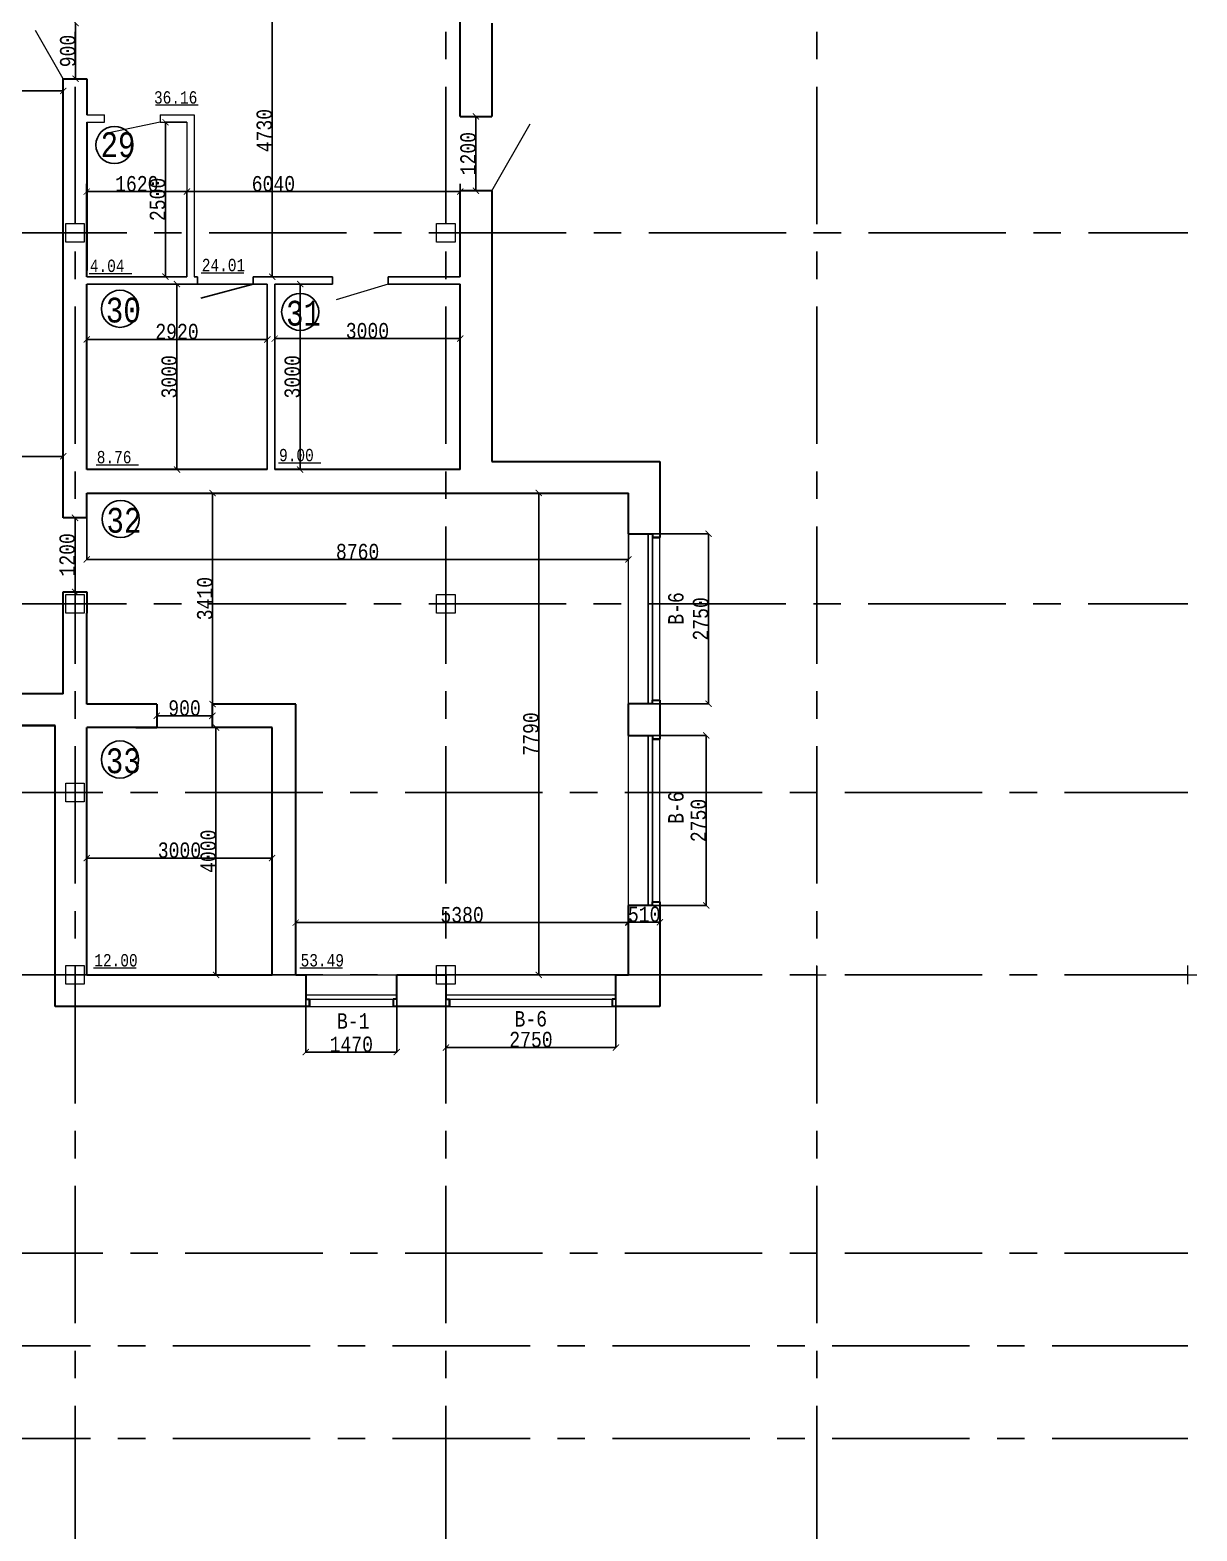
# Model space of a CAD drawing. Header units: millimetres. Extents: x -689206 to 4969298, y -1019800 to 703299.
# Drawn here: x 89714 to 108593, y -21529 to 2750 of the extents above; entities that cross this region are included whole.
import ezdxf

# ---------------------------------------------------------------- set-up
doc = ezdxf.new("R2010")
doc.units = ezdxf.units.MM
doc.linetypes.add('JIS_02_4.0', pattern=[5.5, 4, -1.5])
doc.linetypes.add('осеваяX2', pattern=[101.6, 63.5, -12.7, 12.7, -12.7])
for name, color, linetype, lineweight in [('несущие', 7, 'Continuous', 30), ('ОКНА', 250, 'Continuous', 20), ('РАЗМЕРЫ', 7, 'Continuous', 9), ('стены', 7, 'Continuous', 20)]:
    doc.layers.add(name, color=color, linetype=linetype, lineweight=lineweight)
doc.layers.add('четотам', color=7, linetype='Continuous')
doc.styles.add('Аннотативный', font='isocteur.ttf', dxfattribs={"width": 0.7, "height": 250})
doc.dimstyles.new('Аннотативный', dxfattribs={"dimscale": 0, "dimtxt": 250, "dimasz": 100, "dimexe": 1.25, "dimexo": 0.625, "dimtad": 1, "dimdec": 0, "dimtxsty": 'Аннотативный', "dimblk": 'ARCHTICK', "dimcen": 2.5, "dimadec": 0, "dimazin": 0, "dimtfac": 1, "dimtdec": 0, "dimtmove": 0, "dimatfit": 3, "dimfxl": 1, "dimarcsym": 0})

# ---------------------------------------------------------------- blocks, each defined once
blk = doc.blocks.new('_ArchTick')
at = {"color": 0, "linetype": 'ByBlock', "const_width": 0.15}
blk.add_lwpolyline([(-0.5, -0.5), (0.5, 0.5)], dxfattribs=at)
blk = doc.blocks.new('*D1466')
at = {"layer": 'Defpoints', "color": 0, "lineweight": 20, "transparency": 16777216}
for p in [(93553, -1360), (92092, -4360), (93553, -4360)]:
    blk.add_point(p, dxfattribs=at)
at = {"layer": 'стены', "color": 0, "lineweight": -2, "transparency": 16777216}
for p, q in [((93552, -1360), (92091, -1360)), ((92092, -1360), (92092, -4360)), ((93552, -4360), (92091, -4360))]:
    blk.add_line(p, q, dxfattribs=at)
at = {"layer": 'стены', "color": 0, "lineweight": -2, "transparency": 16777216, "xscale": 100, "yscale": 100, "zscale": 100}
for p, rotation in [((92092, -1360), 90), ((92092, -4360), 270)]:
    blk.add_blockref('_ArchTick', p, dxfattribs=dict(at, rotation=rotation))
at = {"layer": 'стены', "color": 0, "lineweight": 13, "transparency": 16777216, "insert": (91967, -2860), "char_height": 250, "attachment_point": 5, "rotation": 90, "style": 'Аннотативный'}
blk.add_mtext('3000', dxfattribs=at)
blk = doc.blocks.new('*D1467')
at = {"layer": 'Defpoints', "color": 0, "lineweight": 20, "transparency": 16777216}
for p in [(90632, -2256), (90632, -4360), (93553, -4360)]:
    blk.add_point(p, dxfattribs=at)
at = {"layer": 'стены', "color": 0, "lineweight": -2, "transparency": 16777216}
for p, q in [((90632, -4360), (90632, -2254)), ((93553, -2256), (90632, -2256)), ((93553, -4360), (93553, -2254))]:
    blk.add_line(p, q, dxfattribs=at)
at = {"layer": 'стены', "color": 0, "lineweight": -2, "transparency": 16777216, "xscale": 100, "yscale": 100, "zscale": 100, "rotation": 180}
blk.add_blockref('_ArchTick', (90632, -2256), dxfattribs=at)
at = {"layer": 'стены', "color": 0, "lineweight": -2, "transparency": 16777216, "xscale": 100, "yscale": 100, "zscale": 100}
blk.add_blockref('_ArchTick', (93553, -2256), dxfattribs=at)
at = {"layer": 'стены', "color": 0, "lineweight": 13, "transparency": 16777216, "insert": (92092, -2130), "char_height": 250, "attachment_point": 5, "style": 'Аннотативный'}
blk.add_mtext('2920', dxfattribs=at)
blk = doc.blocks.new('*D1468')
at = {"layer": 'Defpoints', "color": 0, "lineweight": 20, "transparency": 16777216}
for p in [(93673, -1360), (96673, -1360), (96673, -2242)]:
    blk.add_point(p, dxfattribs=at)
at = {"layer": 'стены', "color": 0, "lineweight": -2, "transparency": 16777216}
for p, q in [((93673, -1361), (93673, -2243)), ((96673, -1361), (96673, -2243)), ((93673, -2242), (96673, -2242))]:
    blk.add_line(p, q, dxfattribs=at)
at = {"layer": 'стены', "color": 0, "lineweight": -2, "transparency": 16777216, "xscale": 100, "yscale": 100, "zscale": 100, "rotation": 180}
blk.add_blockref('_ArchTick', (93673, -2242), dxfattribs=at)
at = {"layer": 'стены', "color": 0, "lineweight": -2, "transparency": 16777216, "xscale": 100, "yscale": 100, "zscale": 100}
blk.add_blockref('_ArchTick', (96673, -2242), dxfattribs=at)
at = {"layer": 'стены', "color": 0, "lineweight": 13, "transparency": 16777216, "insert": (95173, -2116), "char_height": 250, "attachment_point": 5, "style": 'Аннотативный'}
blk.add_mtext('3000', dxfattribs=at)
blk = doc.blocks.new('*D1469')
at = {"layer": 'Defpoints', "color": 0, "lineweight": 20, "transparency": 16777216}
for p in [(96928, 1350), (96928, 1350), (96928, 150)]:
    blk.add_point(p, dxfattribs=at)
at = {"layer": 'стены', "color": 0, "lineweight": -2, "transparency": 16777216}
for p, q in [((96928, 150), (96928, 1350)), ((96929, 1350), (96929, 1350)), ((96929, 150), (96929, 150))]:
    blk.add_line(p, q, dxfattribs=at)
at = {"layer": 'стены', "color": 0, "lineweight": -2, "transparency": 16777216, "xscale": 100, "yscale": 100, "zscale": 100}
for p, rotation in [((96928, 1350), 90), ((96928, 150), 270)]:
    blk.add_blockref('_ArchTick', p, dxfattribs=dict(at, rotation=rotation))
at = {"layer": 'стены', "color": 0, "lineweight": 13, "transparency": 16777216, "insert": (96802, 750), "char_height": 250, "attachment_point": 5, "rotation": 90, "style": 'Аннотативный'}
blk.add_mtext('1200', dxfattribs=at)
blk = doc.blocks.new('*D1471')
at = {"layer": 'Defpoints', "color": 0, "lineweight": 20, "transparency": 16777216}
for p in [(93632, 3487), (93632, 3487), (93649, -1240)]:
    blk.add_point(p, dxfattribs=at)
at = {"layer": 'стены', "color": 0, "lineweight": -2, "transparency": 16777216}
for p, q in [((93632, -1240), (93632, 3487)), ((93633, 3487), (93633, 3487)), ((93648, -1240), (93631, -1240))]:
    blk.add_line(p, q, dxfattribs=at)
at = {"layer": 'стены', "color": 0, "lineweight": -2, "transparency": 16777216, "xscale": 100, "yscale": 100, "zscale": 100}
for p, rotation in [((93632, 3487), 90), ((93632, -1240), 270)]:
    blk.add_blockref('_ArchTick', p, dxfattribs=dict(at, rotation=rotation))
at = {"layer": 'стены', "color": 0, "lineweight": 13, "transparency": 16777216, "insert": (93506, 1123), "char_height": 250, "attachment_point": 5, "rotation": 90, "style": 'Аннотативный'}
blk.add_mtext('4730', dxfattribs=at)
blk = doc.blocks.new('*D1472')
at = {"layer": 'Defpoints', "color": 0, "lineweight": 20, "transparency": 16777216}
for p in [(90632, 260), (96673, 260), (96673, 136)]:
    blk.add_point(p, dxfattribs=at)
at = {"layer": 'стены', "color": 0, "lineweight": -2, "transparency": 16777216}
for p, q in [((90632, 259), (90632, 135)), ((96673, 259), (96673, 135)), ((90632, 136), (96673, 136))]:
    blk.add_line(p, q, dxfattribs=at)
at = {"layer": 'стены', "color": 0, "lineweight": -2, "transparency": 16777216, "xscale": 100, "yscale": 100, "zscale": 100, "rotation": 180}
blk.add_blockref('_ArchTick', (90632, 136), dxfattribs=at)
at = {"layer": 'стены', "color": 0, "lineweight": -2, "transparency": 16777216, "xscale": 100, "yscale": 100, "zscale": 100}
blk.add_blockref('_ArchTick', (96673, 136), dxfattribs=at)
at = {"layer": 'стены', "color": 0, "lineweight": 13, "transparency": 16777216, "insert": (93652, 261), "char_height": 250, "attachment_point": 5, "style": 'Аннотативный'}
blk.add_mtext('6040', dxfattribs=at)
blk = doc.blocks.new('*D1473')
at = {"layer": 'Defpoints', "color": 0, "lineweight": 20, "transparency": 16777216}
for p in [(90442, 2860), (90452, 2860), (90442, 1960)]:
    blk.add_point(p, dxfattribs=at)
at = {"layer": 'стены', "color": 0, "lineweight": -2, "transparency": 16777216}
for p, q in [((90443, 2860), (90453, 2860)), ((90452, 1960), (90452, 2860)), ((90443, 1960), (90453, 1960))]:
    blk.add_line(p, q, dxfattribs=at)
at = {"layer": 'стены', "color": 0, "lineweight": -2, "transparency": 16777216, "xscale": 100, "yscale": 100, "zscale": 100}
for p, rotation in [((90452, 2860), 90), ((90452, 1960), 270)]:
    blk.add_blockref('_ArchTick', p, dxfattribs=dict(at, rotation=rotation))
at = {"layer": 'стены', "color": 0, "lineweight": 13, "transparency": 16777216, "insert": (90326, 2410), "char_height": 250, "attachment_point": 5, "rotation": 90, "style": 'Аннотативный'}
blk.add_mtext('900', dxfattribs=at)
blk = doc.blocks.new('*D1475')
at = {"layer": 'Defpoints', "color": 0, "lineweight": 20, "transparency": 16777216}
for p in [(99395, -11818), (99905, -11681), (99905, -12358)]:
    blk.add_point(p, dxfattribs=at)
at = {"layer": 'стены', "color": 0, "lineweight": -2, "transparency": 16777216}
for p, q in [((99395, -11817), (99395, -11679)), ((99395, -11681), (99905, -11681)), ((99905, -12358), (99905, -11679))]:
    blk.add_line(p, q, dxfattribs=at)
at = {"layer": 'стены', "color": 0, "lineweight": -2, "transparency": 16777216, "xscale": 100, "yscale": 100, "zscale": 100, "rotation": 180}
blk.add_blockref('_ArchTick', (99395, -11681), dxfattribs=at)
at = {"layer": 'стены', "color": 0, "lineweight": -2, "transparency": 16777216, "xscale": 100, "yscale": 100, "zscale": 100}
blk.add_blockref('_ArchTick', (99905, -11681), dxfattribs=at)
at = {"layer": 'стены', "color": 0, "lineweight": 13, "transparency": 16777216, "insert": (99650, -11555), "char_height": 250, "attachment_point": 5, "style": 'Аннотативный'}
blk.add_mtext('510', dxfattribs=at)
blk = doc.blocks.new('*D1449')
at = {"layer": 'Defpoints', "color": 0, "lineweight": 20, "transparency": 16777216}
for p in [(83372, 1766), (90252, 1766), (90252, 1766)]:
    blk.add_point(p, dxfattribs=at)
at = {"layer": 'стены', "color": 0, "lineweight": -2, "transparency": 16777216}
for p, q in [((83372, 1766), (83372, 1767)), ((83372, 1766), (90252, 1766)), ((90252, 1766), (90252, 1767))]:
    blk.add_line(p, q, dxfattribs=at)
at = {"layer": 'стены', "color": 0, "lineweight": -2, "transparency": 16777216, "xscale": 100, "yscale": 100, "zscale": 100, "rotation": 180}
blk.add_blockref('_ArchTick', (83372, 1766), dxfattribs=at)
at = {"layer": 'стены', "color": 0, "lineweight": -2, "transparency": 16777216, "xscale": 100, "yscale": 100, "zscale": 100}
blk.add_blockref('_ArchTick', (90252, 1766), dxfattribs=at)
at = {"layer": 'стены', "color": 0, "lineweight": 13, "transparency": 16777216, "insert": (86812, 1891), "char_height": 250, "attachment_point": 5, "style": 'Аннотативный'}
blk.add_mtext('6880', dxfattribs=at)
blk = doc.blocks.new('*D1505')
at = {"layer": 'Defpoints', "color": 0, "lineweight": 20, "transparency": 16777216}
for p in [(90632, -8534), (93632, -8534), (93632, -10644)]:
    blk.add_point(p, dxfattribs=at)
at = {"layer": 'РАЗМЕРЫ', "color": 0, "lineweight": -2, "transparency": 16777216}
for p, q in [((90632, -8535), (90632, -10646)), ((93632, -8535), (93632, -10646)), ((90632, -10644), (93632, -10644))]:
    blk.add_line(p, q, dxfattribs=at)
at = {"layer": 'РАЗМЕРЫ', "color": 0, "lineweight": -2, "transparency": 16777216, "xscale": 100, "yscale": 100, "zscale": 100, "rotation": 180}
blk.add_blockref('_ArchTick', (90632, -10644), dxfattribs=at)
at = {"layer": 'РАЗМЕРЫ', "color": 0, "lineweight": -2, "transparency": 16777216, "xscale": 100, "yscale": 100, "zscale": 100}
blk.add_blockref('_ArchTick', (93632, -10644), dxfattribs=at)
at = {"layer": 'РАЗМЕРЫ', "color": 0, "lineweight": 13, "transparency": 16777216, "insert": (92132, -10519), "char_height": 250, "attachment_point": 5, "style": 'Аннотативный'}
blk.add_mtext('3000', dxfattribs=at)
blk = doc.blocks.new('*D1506')
at = {"layer": 'Defpoints', "color": 0, "lineweight": 20, "transparency": 16777216}
for p in [(90632, -8534), (92723, -8534), (90632, -12534)]:
    blk.add_point(p, dxfattribs=at)
at = {"layer": 'РАЗМЕРЫ', "color": 0, "lineweight": -2, "transparency": 16777216}
for p, q in [((90633, -8534), (92725, -8534)), ((92723, -12534), (92723, -8534)), ((90633, -12534), (92725, -12534))]:
    blk.add_line(p, q, dxfattribs=at)
at = {"layer": 'РАЗМЕРЫ', "color": 0, "lineweight": -2, "transparency": 16777216, "xscale": 100, "yscale": 100, "zscale": 100}
for p, rotation in [((92723, -8534), 90), ((92723, -12534), 270)]:
    blk.add_blockref('_ArchTick', p, dxfattribs=dict(at, rotation=rotation))
at = {"layer": 'РАЗМЕРЫ', "color": 0, "lineweight": 13, "transparency": 16777216, "insert": (92598, -10534), "char_height": 250, "attachment_point": 5, "rotation": 90, "style": 'Аннотативный'}
blk.add_mtext('4000', dxfattribs=at)
blk = doc.blocks.new('*D1507')
at = {"layer": 'Defpoints', "color": 0, "lineweight": 20, "transparency": 16777216}
for p in [(94012, -11689), (94012, -12534), (99395, -12534)]:
    blk.add_point(p, dxfattribs=at)
at = {"layer": 'РАЗМЕРЫ', "color": 0, "lineweight": -2, "transparency": 16777216}
for p, q in [((94012, -12534), (94012, -11687)), ((99395, -11689), (94012, -11689)), ((99395, -12534), (99395, -11687))]:
    blk.add_line(p, q, dxfattribs=at)
at = {"layer": 'РАЗМЕРЫ', "color": 0, "lineweight": -2, "transparency": 16777216, "xscale": 100, "yscale": 100, "zscale": 100, "rotation": 180}
blk.add_blockref('_ArchTick', (94012, -11689), dxfattribs=at)
at = {"layer": 'РАЗМЕРЫ', "color": 0, "lineweight": -2, "transparency": 16777216, "xscale": 100, "yscale": 100, "zscale": 100}
blk.add_blockref('_ArchTick', (99395, -11689), dxfattribs=at)
at = {"layer": 'РАЗМЕРЫ', "color": 0, "lineweight": 13, "transparency": 16777216, "insert": (96704, -11563), "char_height": 250, "attachment_point": 5, "style": 'Аннотативный'}
blk.add_mtext('5380', dxfattribs=at)
blk = doc.blocks.new('*D1508')
at = {"layer": 'Defpoints', "color": 0, "lineweight": 20, "transparency": 16777216}
for p in [(97944, -4740), (99395, -4740), (99395, -12534)]:
    blk.add_point(p, dxfattribs=at)
at = {"layer": 'РАЗМЕРЫ', "color": 0, "lineweight": -2, "transparency": 16777216}
for p, q in [((99394, -4740), (97942, -4740)), ((97944, -12534), (97944, -4740)), ((99394, -12534), (97942, -12534))]:
    blk.add_line(p, q, dxfattribs=at)
at = {"layer": 'РАЗМЕРЫ', "color": 0, "lineweight": -2, "transparency": 16777216, "xscale": 100, "yscale": 100, "zscale": 100}
for p, rotation in [((97944, -4740), 90), ((97944, -12534), 270)]:
    blk.add_blockref('_ArchTick', p, dxfattribs=dict(at, rotation=rotation))
at = {"layer": 'РАЗМЕРЫ', "color": 0, "lineweight": 13, "transparency": 16777216, "insert": (97818, -8637), "char_height": 250, "attachment_point": 5, "rotation": 90, "style": 'Аннотативный'}
blk.add_mtext('7790', dxfattribs=at)
blk = doc.blocks.new('*D1509')
at = {"layer": 'Defpoints', "color": 0, "lineweight": 20, "transparency": 16777216}
for p in [(92668, -4740), (92668, -4740), (92668, -8154)]:
    blk.add_point(p, dxfattribs=at)
at = {"layer": 'РАЗМЕРЫ', "color": 0, "lineweight": -2, "transparency": 16777216}
for p, q in [((92668, -8154), (92668, -4740)), ((92669, -4740), (92670, -4740)), ((92669, -8154), (92670, -8154))]:
    blk.add_line(p, q, dxfattribs=at)
at = {"layer": 'РАЗМЕРЫ', "color": 0, "lineweight": -2, "transparency": 16777216, "xscale": 100, "yscale": 100, "zscale": 100}
for p, rotation in [((92668, -4740), 90), ((92668, -8154), 270)]:
    blk.add_blockref('_ArchTick', p, dxfattribs=dict(at, rotation=rotation))
at = {"layer": 'РАЗМЕРЫ', "color": 0, "lineweight": 13, "transparency": 16777216, "insert": (92543, -6447), "char_height": 250, "attachment_point": 5, "rotation": 90, "style": 'Аннотативный'}
blk.add_mtext('3410', dxfattribs=at)
blk = doc.blocks.new('*D1571')
at = {"layer": 'Defpoints', "color": 0, "linetype": 'ByBlock', "lineweight": 20, "transparency": 16777216}
for p in [(94177, -12534), (95647, -12534), (95647, -13783)]:
    blk.add_point(p, dxfattribs=at)
at = {"layer": 'РАЗМЕРЫ', "color": 0, "linetype": 'ByBlock', "lineweight": -2, "transparency": 16777216}
for p, q in [((94177, -12535), (94177, -13784)), ((95647, -12535), (95647, -13784)), ((94177, -13783), (95647, -13783))]:
    blk.add_line(p, q, dxfattribs=at)
at = {"layer": 'РАЗМЕРЫ', "color": 0, "linetype": 'ByBlock', "lineweight": -2, "transparency": 16777216, "xscale": 100, "yscale": 100, "zscale": 100, "rotation": 180}
blk.add_blockref('_ArchTick', (94177, -13783), dxfattribs=at)
at = {"layer": 'РАЗМЕРЫ', "color": 0, "linetype": 'ByBlock', "lineweight": -2, "transparency": 16777216, "xscale": 100, "yscale": 100, "zscale": 100}
blk.add_blockref('_ArchTick', (95647, -13783), dxfattribs=at)
at = {"layer": 'РАЗМЕРЫ', "color": 0, "linetype": 'ByBlock', "lineweight": 13, "transparency": 16777216, "insert": (94912, -13658), "char_height": 250, "attachment_point": 5, "style": 'Аннотативный'}
blk.add_mtext('1470', dxfattribs=at)
blk = doc.blocks.new('*D1572')
at = {"layer": 'Defpoints', "color": 0, "linetype": 'ByBlock', "lineweight": 20, "transparency": 16777216}
for p in [(96443, -12532), (99193, -12532), (99193, -13708)]:
    blk.add_point(p, dxfattribs=at)
at = {"layer": 'РАЗМЕРЫ', "color": 0, "linetype": 'ByBlock', "lineweight": -2, "transparency": 16777216}
for p, q in [((96443, -12533), (96443, -13709)), ((99193, -12533), (99193, -13709)), ((96443, -13708), (99193, -13708))]:
    blk.add_line(p, q, dxfattribs=at)
at = {"layer": 'РАЗМЕРЫ', "color": 0, "linetype": 'ByBlock', "lineweight": -2, "transparency": 16777216, "xscale": 100, "yscale": 100, "zscale": 100, "rotation": 180}
blk.add_blockref('_ArchTick', (96443, -13708), dxfattribs=at)
at = {"layer": 'РАЗМЕРЫ', "color": 0, "linetype": 'ByBlock', "lineweight": -2, "transparency": 16777216, "xscale": 100, "yscale": 100, "zscale": 100}
blk.add_blockref('_ArchTick', (99193, -13708), dxfattribs=at)
at = {"layer": 'РАЗМЕРЫ', "color": 0, "linetype": 'ByBlock', "lineweight": 13, "transparency": 16777216, "insert": (97818, -13582), "char_height": 250, "attachment_point": 5, "style": 'Аннотативный'}
blk.add_mtext('2750', dxfattribs=at)
blk = doc.blocks.new('*D1573')
at = {"layer": 'Defpoints', "color": 0, "linetype": 'ByBlock', "lineweight": 20, "transparency": 16777216}
for p in [(99395, -8661), (100655, -8661), (99395, -11411)]:
    blk.add_point(p, dxfattribs=at)
at = {"layer": 'РАЗМЕРЫ', "color": 0, "linetype": 'ByBlock', "lineweight": -2, "transparency": 16777216}
for p, q in [((99396, -8661), (100656, -8661)), ((100655, -11411), (100655, -8661)), ((99396, -11411), (100656, -11411))]:
    blk.add_line(p, q, dxfattribs=at)
at = {"layer": 'РАЗМЕРЫ', "color": 0, "linetype": 'ByBlock', "lineweight": -2, "transparency": 16777216, "xscale": 100, "yscale": 100, "zscale": 100}
for p, rotation in [((100655, -8661), 90), ((100655, -11411), 270)]:
    blk.add_blockref('_ArchTick', p, dxfattribs=dict(at, rotation=rotation))
at = {"layer": 'РАЗМЕРЫ', "color": 0, "linetype": 'ByBlock', "lineweight": 13, "transparency": 16777216, "insert": (100529, -10036), "char_height": 250, "attachment_point": 5, "rotation": 90, "style": 'Аннотативный'}
blk.add_mtext('2750', dxfattribs=at)
blk = doc.blocks.new('*D1574')
at = {"layer": 'Defpoints', "color": 0, "linetype": 'ByBlock', "lineweight": 20, "transparency": 16777216}
for p in [(99395, -5400), (100691, -5400), (99395, -8150)]:
    blk.add_point(p, dxfattribs=at)
at = {"layer": 'РАЗМЕРЫ', "color": 0, "linetype": 'ByBlock', "lineweight": -2, "transparency": 16777216}
for p, q in [((99396, -5400), (100692, -5400)), ((100691, -8150), (100691, -5400)), ((99396, -8150), (100692, -8150))]:
    blk.add_line(p, q, dxfattribs=at)
at = {"layer": 'РАЗМЕРЫ', "color": 0, "linetype": 'ByBlock', "lineweight": -2, "transparency": 16777216, "xscale": 100, "yscale": 100, "zscale": 100}
for p, rotation in [((100691, -5400), 90), ((100691, -8150), 270)]:
    blk.add_blockref('_ArchTick', p, dxfattribs=dict(at, rotation=rotation))
at = {"layer": 'РАЗМЕРЫ', "color": 0, "linetype": 'ByBlock', "lineweight": 13, "transparency": 16777216, "insert": (100565, -6775), "char_height": 250, "attachment_point": 5, "rotation": 90, "style": 'Аннотативный'}
blk.add_mtext('2750', dxfattribs=at)
blk = doc.blocks.new('*D1575')
at = {"layer": 'Defpoints', "color": 0, "linetype": 'ByBlock', "lineweight": 20, "transparency": 16777216}
for p in [(91764, -8344), (91764, -8344), (92664, -8344)]:
    blk.add_point(p, dxfattribs=at)
at = {"layer": 'РАЗМЕРЫ', "color": 0, "linetype": 'ByBlock', "lineweight": -2, "transparency": 16777216}
for p, q in [((91764, -8344), (91764, -8343)), ((92664, -8344), (91764, -8344)), ((92664, -8344), (92664, -8343))]:
    blk.add_line(p, q, dxfattribs=at)
at = {"layer": 'РАЗМЕРЫ', "color": 0, "linetype": 'ByBlock', "lineweight": -2, "transparency": 16777216, "xscale": 100, "yscale": 100, "zscale": 100, "rotation": 180}
blk.add_blockref('_ArchTick', (91764, -8344), dxfattribs=at)
at = {"layer": 'РАЗМЕРЫ', "color": 0, "linetype": 'ByBlock', "lineweight": -2, "transparency": 16777216, "xscale": 100, "yscale": 100, "zscale": 100}
blk.add_blockref('_ArchTick', (92664, -8344), dxfattribs=at)
at = {"layer": 'РАЗМЕРЫ', "color": 0, "linetype": 'ByBlock', "lineweight": 13, "transparency": 16777216, "insert": (92214, -8219), "char_height": 250, "attachment_point": 5, "style": 'Аннотативный'}
blk.add_mtext('900', dxfattribs=at)
blk = doc.blocks.new('*D1576')
at = {"layer": 'Defpoints', "color": 0, "linetype": 'ByBlock', "lineweight": 20, "transparency": 16777216}
for p in [(90442, -5140), (90443, -5140), (90443, -6340)]:
    blk.add_point(p, dxfattribs=at)
at = {"layer": 'РАЗМЕРЫ', "color": 0, "linetype": 'ByBlock', "lineweight": -2, "transparency": 16777216}
for p, q in [((90443, -5140), (90444, -5140)), ((90443, -6340), (90443, -5140)), ((90443, -6340), (90444, -6340))]:
    blk.add_line(p, q, dxfattribs=at)
at = {"layer": 'РАЗМЕРЫ', "color": 0, "linetype": 'ByBlock', "lineweight": -2, "transparency": 16777216, "xscale": 100, "yscale": 100, "zscale": 100}
for p, rotation in [((90443, -5140), 90), ((90443, -6340), 270)]:
    blk.add_blockref('_ArchTick', p, dxfattribs=dict(at, rotation=rotation))
at = {"layer": 'РАЗМЕРЫ', "color": 0, "linetype": 'ByBlock', "lineweight": 13, "transparency": 16777216, "insert": (90317, -5740), "char_height": 250, "attachment_point": 5, "rotation": 90, "style": 'Аннотативный'}
blk.add_mtext('1200', dxfattribs=at)
blk = doc.blocks.new('*D1603')
at = {"layer": 'Defpoints', "color": 0, "linetype": 'ByBlock', "lineweight": 20, "transparency": 16777216}
for p in [(83370, -4147), (90252, -4147), (90252, -4147)]:
    blk.add_point(p, dxfattribs=at)
at = {"layer": 'РАЗМЕРЫ', "color": 0, "linetype": 'ByBlock', "lineweight": -2, "transparency": 16777216}
for p, q in [((83370, -4147), (83370, -4146)), ((83370, -4147), (90252, -4147)), ((90252, -4147), (90252, -4146))]:
    blk.add_line(p, q, dxfattribs=at)
at = {"layer": 'РАЗМЕРЫ', "color": 0, "linetype": 'ByBlock', "lineweight": -2, "transparency": 16777216, "xscale": 100, "yscale": 100, "zscale": 100, "rotation": 180}
blk.add_blockref('_ArchTick', (83370, -4147), dxfattribs=at)
at = {"layer": 'РАЗМЕРЫ', "color": 0, "linetype": 'ByBlock', "lineweight": -2, "transparency": 16777216, "xscale": 100, "yscale": 100, "zscale": 100}
blk.add_blockref('_ArchTick', (90252, -4147), dxfattribs=at)
at = {"layer": 'РАЗМЕРЫ', "color": 0, "linetype": 'ByBlock', "lineweight": 20, "transparency": 16777216, "insert": (86811, -4022), "char_height": 250, "attachment_point": 5, "style": 'Аннотативный'}
blk.add_mtext('6880', dxfattribs=at)
blk = doc.blocks.new('*D1615')
at = {"layer": 'Defpoints', "color": 0, "linetype": 'ByBlock', "lineweight": 20, "transparency": 16777216}
for p in [(93673, -1360), (94085, -1360), (93673, -4360)]:
    blk.add_point(p, dxfattribs=at)
at = {"layer": 'РАЗМЕРЫ', "color": 0, "linetype": 'ByBlock', "lineweight": -2, "transparency": 16777216}
for p, q in [((93674, -1360), (94086, -1360)), ((94085, -4360), (94085, -1360)), ((93674, -4360), (94086, -4360))]:
    blk.add_line(p, q, dxfattribs=at)
at = {"layer": 'РАЗМЕРЫ', "color": 0, "linetype": 'ByBlock', "lineweight": -2, "transparency": 16777216, "xscale": 100, "yscale": 100, "zscale": 100}
for p, rotation in [((94085, -1360), 90), ((94085, -4360), 270)]:
    blk.add_blockref('_ArchTick', p, dxfattribs=dict(at, rotation=rotation))
at = {"layer": 'РАЗМЕРЫ', "color": 0, "linetype": 'ByBlock', "lineweight": 20, "transparency": 16777216, "insert": (93959, -2860), "char_height": 250, "attachment_point": 5, "rotation": 90, "style": 'Аннотативный'}
blk.add_mtext('3000', dxfattribs=at)
blk = doc.blocks.new('*D1616')
at = {"layer": 'Defpoints', "color": 0, "linetype": 'ByBlock', "lineweight": 20, "transparency": 16777216}
for p in [(92252, 1260), (91905, -1240), (92252, -1240)]:
    blk.add_point(p, dxfattribs=at)
at = {"layer": 'РАЗМЕРЫ', "color": 0, "linetype": 'ByBlock', "lineweight": -2, "transparency": 16777216}
for p, q in [((92251, 1260), (91903, 1260)), ((91905, 1260), (91905, -1240)), ((92251, -1240), (91903, -1240))]:
    blk.add_line(p, q, dxfattribs=at)
at = {"layer": 'РАЗМЕРЫ', "color": 0, "linetype": 'ByBlock', "lineweight": -2, "transparency": 16777216, "xscale": 100, "yscale": 100, "zscale": 100}
for p, rotation in [((91905, 1260), 90), ((91905, -1240), 270)]:
    blk.add_blockref('_ArchTick', p, dxfattribs=dict(at, rotation=rotation))
at = {"layer": 'РАЗМЕРЫ', "color": 0, "linetype": 'ByBlock', "lineweight": 20, "transparency": 16777216, "insert": (91779, 10), "char_height": 250, "attachment_point": 5, "rotation": 90, "style": 'Аннотативный'}
blk.add_mtext('2500', dxfattribs=at)
blk = doc.blocks.new('*D1617')
at = {"layer": 'Defpoints', "color": 0, "linetype": 'ByBlock', "lineweight": 20, "transparency": 16777216}
for p in [(90632, 136), (90632, -1240), (92252, -1240)]:
    blk.add_point(p, dxfattribs=at)
at = {"layer": 'РАЗМЕРЫ', "color": 0, "linetype": 'ByBlock', "lineweight": -2, "transparency": 16777216}
for p, q in [((90632, -1240), (90632, 137)), ((92252, 136), (90632, 136)), ((92252, -1240), (92252, 137))]:
    blk.add_line(p, q, dxfattribs=at)
at = {"layer": 'РАЗМЕРЫ', "color": 0, "linetype": 'ByBlock', "lineweight": -2, "transparency": 16777216, "xscale": 100, "yscale": 100, "zscale": 100, "rotation": 180}
blk.add_blockref('_ArchTick', (90632, 136), dxfattribs=at)
at = {"layer": 'РАЗМЕРЫ', "color": 0, "linetype": 'ByBlock', "lineweight": -2, "transparency": 16777216, "xscale": 100, "yscale": 100, "zscale": 100}
blk.add_blockref('_ArchTick', (92252, 136), dxfattribs=at)
at = {"layer": 'РАЗМЕРЫ', "color": 0, "linetype": 'ByBlock', "lineweight": 20, "transparency": 16777216, "insert": (91442, 261), "char_height": 250, "attachment_point": 5, "style": 'Аннотативный'}
blk.add_mtext('1620', dxfattribs=at)
blk = doc.blocks.new('*D1618')
at = {"layer": 'Defpoints', "color": 0, "linetype": 'ByBlock', "lineweight": 20, "transparency": 16777216}
for p in [(90632, -4740), (99395, -4740), (99395, -5815)]:
    blk.add_point(p, dxfattribs=at)
at = {"layer": 'РАЗМЕРЫ', "color": 0, "linetype": 'ByBlock', "lineweight": -2, "transparency": 16777216}
for p, q in [((90632, -4741), (90632, -5816)), ((99395, -4741), (99395, -5816)), ((90632, -5815), (99395, -5815))]:
    blk.add_line(p, q, dxfattribs=at)
at = {"layer": 'РАЗМЕРЫ', "color": 0, "linetype": 'ByBlock', "lineweight": -2, "transparency": 16777216, "xscale": 100, "yscale": 100, "zscale": 100, "rotation": 180}
blk.add_blockref('_ArchTick', (90632, -5815), dxfattribs=at)
at = {"layer": 'РАЗМЕРЫ', "color": 0, "linetype": 'ByBlock', "lineweight": -2, "transparency": 16777216, "xscale": 100, "yscale": 100, "zscale": 100}
blk.add_blockref('_ArchTick', (99395, -5815), dxfattribs=at)
at = {"layer": 'РАЗМЕРЫ', "color": 0, "linetype": 'ByBlock', "lineweight": 20, "transparency": 16777216, "insert": (95014, -5689), "char_height": 250, "attachment_point": 5, "style": 'Аннотативный'}
blk.add_mtext('8760', dxfattribs=at)

msp = doc.modelspace()

# ---------------------------------------------------------------- linework, layer by layer
at = {"layer": 'несущие', "color": 0}
for p, q in [((90632.1, -5140), (90252.1, -5140)), ((90252.2, -6689.8), (90252.2, -6340.4)), ((90252.2, -6340.4), (90632.1, -6340.4)), ((90632.1, -6340.4), (90632.1, -6682.3)), ((90252.2, -7889.8), (90252.2, -6689.8)), ((90632.1, -7889.8), (90632.1, -6682.3)), ((91764, -8154.3), (91764, -8534.3)), ((92664, -8534.3), (92664, -8154.3)), ((91426.1, -8534.3), (91764, -8534.3))]:
    msp.add_line(p, q, dxfattribs=at)
at = {"layer": 'несущие', "lineweight": 30}
msp.add_line((90122.2, -13044.3), (90122.2, -12445.7), dxfattribs=at)
at = {"layer": 'несущие', "color": 18, "linetype": 'ByBlock', "lineweight": 30, "true_color": 0x000000}
msp.add_line((95646.9, -12924.3), (95646.9, -12534.3), dxfattribs=at)
at = {"layer": 'ОКНА', "lineweight": 25}
for p, q in [((99715, -5400.1), (99715, -8150.1)), ((99785, -8090.1), (99785, -5460.1)), ((99715, -8660.6), (99715, -11410.6)), ((99785, -11350.6), (99785, -8720.6))]:
    msp.add_line(p, q, dxfattribs=at)
at = {"layer": 'ОКНА'}
for p, q in [((94176.9, -12854.3), (95646.9, -12854.3)), ((96442.7, -12854.3), (99192.7, -12854.3)), ((94236.9, -12924.3), (95586.9, -12924.3)), ((96502.7, -12924.3), (99132.7, -12924.3))]:
    msp.add_line(p, q, dxfattribs=at)
at = {"layer": 'ОКНА', "color": 18, "lineweight": 30, "true_color": 0x000000}
for p, q in [((94176.9, -12924.3), (94236.9, -12924.3)), ((94236.9, -13044.3), (94236.9, -12924.3)), ((95646.9, -12924.3), (95586.9, -12924.3)), ((95586.9, -12924.3), (95586.9, -13044.3))]:
    msp.add_line(p, q, dxfattribs=at)
at = {"layer": 'ОКНА', "color": 7, "lineweight": 30, "true_color": 0xffffff}
msp.add_line((94236.9, -12924.3), (94236.9, -13044.3), dxfattribs=at)
at = {"layer": 'РАЗМЕРЫ'}
for p, q in [((91745.4, 1540), (92434.6, 1540)), ((90670.3, -1188.5), (91359.5, -1188.5)), ((92481.6, -1175.9), (93170.9, -1175.9)), ((90782.6, -4283.3), (91471.8, -4283.3)), ((93731.8, -4250), (94421.1, -4250)), ((99395, -8150.1), (99395, -5400.1)), ((99905, -8090.1), (99905, -5460.1)), ((99395, -11410.6), (99395, -8660.6)), ((99905, -11350.6), (99905, -8720.6)), ((90632.2, -12534.3), (93632.2, -12534.3)), ((90742.1, -12421.8), (91431.3, -12421.8)), ((94080.4, -12421.8), (94769.6, -12421.8)), ((94176.9, -12534.3), (95646.9, -12534.3)), ((96442.7, -12532.3), (99192.7, -12532.3)), ((94236.9, -13044.3), (95646.9, -13044.3)), ((96502.7, -13044.3), (99132.7, -13044.3))]:
    msp.add_line(p, q, dxfattribs=at)
at = {"layer": 'РАЗМЕРЫ', "linetype": 'ByBlock', "lineweight": 20}
for p, q in [((90632.1, 1379.7), (90921.1, 1379.7)), ((90632.1, 1259.7), (90921.1, 1259.7)), ((90921.1, 1259.7), (90921.1, 1379.7)), ((91821.1, 1259.7), (90996.4, 1084.4)), ((91821.1, 1379.7), (92372.1, 1379.7)), ((91821.1, 1379.7), (91821.1, 1259.7)), ((91821.1, 1259.7), (92252.1, 1259.7)), ((92252.1, 1259.7), (92252.1, -1240.3)), ((92372.1, 1379.7), (92372.1, -1240.3))]:
    msp.add_line(p, q, dxfattribs=at)
at = {"layer": 'РАЗМЕРЫ', "lineweight": 30}
for p, q in [((99785, -5400.1), (99785, -5460.1)), ((99785, -5460.1), (99905, -5460.1)), ((99905, -5460.1), (99785, -5460.1)), ((90252.2, -7987.5), (89571.3, -7987.5)), ((91764, -8154.3), (90632.1, -8154.3)), ((94012.2, -8154.3), (92664, -8154.3)), ((94012.2, -8534.3), (94012.2, -8154.3)), ((99785, -8150.1), (99785, -8090.1)), ((99785, -8090.1), (99905, -8090.1)), ((90122.2, -8497.5), (89511.3, -8497.5)), ((91764, -8534.3), (90632.1, -8534.3)), ((93632.2, -8534.3), (92664, -8534.3)), ((93632.2, -12534.3), (93632.2, -8534.3)), ((94012.2, -12534.3), (94012.2, -8534.3)), ((99785, -8660.6), (99785, -8720.6)), ((99785, -8720.6), (99905, -8720.6)), ((99905, -8720.6), (99785, -8720.6)), ((99785, -11410.6), (99785, -11350.6)), ((99785, -11350.6), (99905, -11350.6)), ((96442.7, -12924.3), (96502.7, -12924.3)), ((96502.7, -12924.3), (96502.7, -13044.3)), ((96502.7, -13044.3), (96502.7, -12924.3)), ((99192.7, -12924.3), (99132.7, -12924.3)), ((99132.7, -12924.3), (99132.7, -13044.3))]:
    msp.add_line(p, q, dxfattribs=at)
at = {"layer": 'стены', "linetype": 'осеваяX2', "lineweight": 25, "ltscale": 35}
for p, q in [((90442.7, 19613.2), (90442.7, -25990)), ((96442.7, 19613.2), (96442.7, -24534.3)), ((102442.7, 19613.2), (102442.7, -25990)), ((46383.8, -532.3), (108442.7, -532.3)), ((46380, -6532.3), (108442.7, -6532.3)), ((42442.7, -9584.3), (108442.7, -9584.3)), ((42442.7, -12532.3), (108442.7, -12532.3)), ((42442.7, -17034.3), (108442.7, -17034.3)), ((42240.4, -18534.3), (108442.7, -18534.3)), ((42240.4, -20034.3), (108442.7, -20034.3))]:
    msp.add_line(p, q, dxfattribs=at)
at = {"layer": 'стены', "lineweight": 30}
for p, q in [((96672.9, 1349.5), (96672.9, 3369.7)), ((97182.9, 2859.7), (97182.9, 1349.5)), ((90252.1, -5140), (90252.1, 1959.6)), ((90252.1, 1959.6), (90632.1, 1959.6)), ((90632.1, 1959.6), (90632.1, 1379.7)), ((90632.1, 1259.7), (90632.1, -1140.3)), ((96672.9, 1349.5), (97182.9, 1349.5)), ((90632.1, -1240.3), (90632.1, 259.7)), ((96672.9, -1240.3), (96672.9, 149.5)), ((97182.9, 149.5), (96672.9, 149.5)), ((97182.9, 149.5), (97182.9, -4230.3)), ((90632.1, -4360.3), (90632.1, -1360.3)), ((96672.9, -4360.3), (96672.9, -1360.3)), ((96672.9, -4360.3), (96672.9, -1360.3)), ((93552.9, -4360.3), (90632.1, -4360.3)), ((96672.9, -4360.3), (93672.9, -4360.3)), ((97182.9, -4230.3), (99905, -4230.3)), ((99905, -4230.3), (99905, -5460.1)), ((90632.1, -4740.3), (99395, -4740.3)), ((90632.1, -5140), (90632.1, -4740.3)), ((99395, -5400.1), (99395, -4740.3)), ((99395, -5400.1), (99785, -5400.1)), ((90252.2, -7987.5), (90252.2, -7889.8)), ((90632.1, -8154.3), (90632.1, -7889.8)), ((99395, -8660.6), (99395, -8150.1)), ((99785, -8150.1), (99395, -8150.1)), ((99905, -8090.1), (99905, -8720.6)), ((89511.3, -8497.5), (90122.2, -8497.5)), ((90122.2, -10250.3), (90122.2, -8497.5)), ((90632.1, -12532.3), (90632.1, -8534.3)), ((99395, -8660.6), (99785, -8660.6)), ((90122.2, -12446.9), (90122.2, -10250.3)), ((99395, -12532.3), (99395, -11410.6)), ((99785, -11410.6), (99395, -11410.6)), ((99905, -11350.6), (99905, -13044.3)), ((90632.2, -12534.3), (93558.4, -12534.3)), ((93558.4, -12534.3), (93632.2, -12534.3)), ((94012.2, -12534.3), (94176.9, -12534.3)), ((95646.9, -12534.3), (96442.7, -12534.3)), ((99192.7, -12534.3), (99395, -12534.3)), ((93498.4, -13044.3), (90122.2, -13044.3)), ((94236.9, -13044.3), (93498.4, -13044.3)), ((96502.7, -13044.3), (95586.9, -13044.3)), ((99905, -13044.3), (99132.7, -13044.3))]:
    msp.add_line(p, q, dxfattribs=at)
at = {"layer": 'стены', "lineweight": 20}
for p, q in [((90252.1, 1959.6), (89802, 2739.2)), ((97182.9, 149.5), (97807.1, 1230.6)), ((95508.1, -1360.3), (94666.8, -1613.5))]:
    msp.add_line(p, q, dxfattribs=at)
at = {"layer": 'стены', "lineweight": 25}
for p, q in [((92132.1, -1240.3), (90632.1, -1240.3)), ((90632.1, -1240.3), (92132.1, -1240.3)), ((92421.8, -1360.3), (90632.1, -1360.3)), ((92252.1, -1240.3), (92132.1, -1240.3)), ((92421.8, -1240.3), (92372.1, -1240.3)), ((92421.8, -1240.3), (92421.8, -1360.3)), ((93321.8, -1360.3), (92476.7, -1586.4)), ((94608.1, -1240.3), (93321.8, -1240.3)), ((93321.8, -1360.3), (93321.8, -1240.3)), ((93552.9, -1360.3), (93321.8, -1360.3)), ((93552.9, -1360.3), (93552.9, -4360.3)), ((94608.1, -1360.3), (93672.9, -1360.3)), ((93672.9, -1360.3), (93672.9, -4360.3)), ((94608.1, -1240.3), (94608.1, -1360.3)), ((96672.9, -1240.3), (95508.1, -1240.3)), ((95508.1, -1360.3), (95508.1, -1240.3)), ((96672.9, -1360.3), (95508.1, -1360.3))]:
    msp.add_line(p, q, dxfattribs=at)
at = {"layer": 'стены', "color": 18, "lineweight": 30, "true_color": 0x000000}
for p, q in [((94176.9, -12534.3), (94176.9, -12924.3)), ((96442.7, -12534.3), (96442.7, -12924.3)), ((99192.7, -12924.3), (99192.7, -12534.3))]:
    msp.add_line(p, q, dxfattribs=at)
at = {"layer": 'стены'}
for p, q in [((96292.7, -12532.3), (96442.7, -12532.3)), ((96442.7, -12682.3), (96442.7, -12532.3)), ((102292.7, -12532.3), (102592.7, -12532.3)), ((102442.7, -12682.3), (102442.7, -12382.3))]:
    msp.add_line(p, q, dxfattribs=at)
at = {"layer": 'стены', "linetype": 'JIS_02_4.0', "lineweight": 18, "ltscale": 300}
for p, q in [((108292.7, -12534.3), (108592.7, -12534.3)), ((108442.7, -12684.3), (108442.7, -12384.3))]:
    msp.add_line(p, q, dxfattribs=at)
at = {"layer": 'стены', "lineweight": 20}
for points in [[(90292.7, -382.3), (90592.7, -382.3), (90592.7, -682.3), (90292.7, -682.3)], [(96292.7, -382.3), (96592.7, -382.3), (96592.7, -682.3), (96292.7, -682.3)], [(90292.7, -9434.3), (90592.7, -9434.3), (90592.7, -9734.3), (90292.7, -9734.3)], [(90292.7, -12382.3), (90592.7, -12382.3), (90592.7, -12682.3), (90292.7, -12682.3)], [(96292.7, -12382.3), (96592.7, -12382.3), (96592.7, -12682.3), (96292.7, -12682.3)]]:
    msp.add_lwpolyline(points, close=True, dxfattribs=at)
at = {"layer": 'стены'}
for points in [[(90292.7, -6382.3), (90592.7, -6382.3), (90592.7, -6682.3), (90292.7, -6682.3)], [(96292.7, -6382.3), (96592.7, -6382.3), (96592.7, -6682.3), (96292.7, -6682.3)]]:
    msp.add_lwpolyline(points, close=True, dxfattribs=at)
at = {"layer": 'четотам'}
for centre in [(91080, 890), (91170, -1760), (94084.7, -1810), (91180, -5160), (91170, -9050)]:
    msp.add_circle(centre, 300, dxfattribs=at)

# ---------------------------------------------------------------- texts
at = {"layer": 'РАЗМЕРЫ', "char_height": 200, "width": 656.117, "attachment_point": 1, "style": 'Аннотативный'}
for s, insert in [('36.16', (91719.9, 1759.4)), ('4.04', (90682, -964.5)), ('24.01', (92493.3, -951.8)), ('8.76', (90794.3, -4059.3)), ('9.00', (93743.5, -4025.9)), ('12.00', (90753.8, -12197.7)), ('53.49', (94092.1, -12197.7))]:
    msp.add_mtext(s, dxfattribs=dict(at, insert=insert))
at = {"layer": 'РАЗМЕРЫ', "lineweight": 20, "ltscale": 150, "char_height": 401.1, "width": 1460, "attachment_point": 1, "style": 'Аннотативный'}
for s, insert in [('29', (90855.8, 1095.9)), ('30', (90942, -1580.1)), ('31', (93856.7, -1630.1)), ('32', (90952, -4980.1)), ('33', (90942, -8870.1))]:
    msp.add_mtext(s, dxfattribs=dict(at, insert=insert))
at = {"layer": 'РАЗМЕРЫ', "lineweight": 20, "ltscale": 150, "char_height": 250, "width": 922.913, "attachment_point": 1, "style": 'Аннотативный'}
for s, insert, rotation in [('В-6', (100037, -6870), 90), ('В-6', (100037, -10091.8), 90), ('В-1', (94679.8, -13155.1), 0.25592), ('В-6', (97551.5, -13120.6), 0.25592)]:
    msp.add_mtext(s, dxfattribs=dict(at, insert=insert, rotation=rotation))

# ---------------------------------------------------------------- dimensions: what is measured, and where the dimension line sits
at = {"layer": 'РАЗМЕРЫ', "linetype": 'ByBlock', "lineweight": 20}
for base, p1, p2, picture, middle in [((91904.6, -1240.3), (92252.1, 1259.7), (92252.1, -1240.3), '*D1616', (91779, 9.7)), ((94084.7, -1360.3), (93672.9, -4360.3), (93672.9, -1360.3), '*D1615', (93959, -2860.3))]:
    dim = msp.add_linear_dim(base=base, p1=p1, p2=p2, angle=90, dimstyle='Аннотативный', dxfattribs=at)
    dim.commit()
    dim.dimension.update_dxf_attribs({"geometry": picture, "text_midpoint": middle})
dim = msp.add_linear_dim(base=(90632.1, 135.9), p1=(92252.1, -1240.3), p2=(90632.1, -1240.3), dimstyle='Аннотативный', dxfattribs=at)
dim.commit()
dim.dimension.update_dxf_attribs({"geometry": '*D1617', "text_midpoint": (91442.1, 261.5)})
for base, p1, p2, text, picture, middle in [((90252.1, -4147.4), (83370.1, -4147.5), (90252.1, -4147.4), '6880', '*D1603', (86811.1, -4021.8)), ((99395, -5814.8), (90632.1, -4740.3), (99395, -4740.3), '8760', '*D1618', (95013.5, -5689.2))]:
    dim = msp.add_linear_dim(base=base, p1=p1, p2=p2, text=text, dimstyle='Аннотативный', dxfattribs=at)
    dim.commit()
    dim.dimension.update_dxf_attribs({"geometry": picture, "text_midpoint": middle})
at = {"layer": 'РАЗМЕРЫ', "lineweight": 13}
for base, p1, p2, text, picture, middle in [((92668.3, -4740.3), (92668.3, -8154.3), (92668.3, -4740.3), '3410', '*D1509', (92542.7, -6447.3)), ((97943.7, -4740.3), (99395, -12534.3), (99395, -4740.3), '7790', '*D1508', (97818.1, -8637.3))]:
    dim = msp.add_linear_dim(base=base, p1=p1, p2=p2, angle=90, text=text, dimstyle='Аннотативный', dxfattribs=at)
    dim.commit()
    dim.dimension.update_dxf_attribs({"geometry": picture, "text_midpoint": middle})
at = {"layer": 'РАЗМЕРЫ', "color": 18, "linetype": 'ByBlock', "lineweight": 13, "true_color": 0x000000}
for base, p1, p2, picture, middle in [((90442.7, -5140), (90442.7, -6340.4), (90442.1, -5140), '*D1576', (90317.1, -5740.2)), ((100690.5, -5400.1), (99395, -8150.1), (99395, -5400.1), '*D1574', (100564.9, -6775.1)), ((100654.8, -8660.6), (99395, -11410.6), (99395, -8660.6), '*D1573', (100529.1, -10035.6))]:
    dim = msp.add_linear_dim(base=base, p1=p1, p2=p2, angle=90, dimstyle='Аннотативный', dxfattribs=at)
    dim.commit()
    dim.dimension.update_dxf_attribs({"geometry": picture, "text_midpoint": middle})
for base, p1, p2, picture, middle in [((91764, -8344.3), (92664, -8344.3), (91764, -8344.3), '*D1575', (92214, -8218.7)), ((95646.9, -13783.1), (94176.9, -12534.3), (95646.9, -12534.3), '*D1571', (94911.9, -13657.5)), ((99192.7, -13707.7), (96442.7, -12532.3), (99192.7, -12532.3), '*D1572', (97817.7, -13582.1))]:
    dim = msp.add_linear_dim(base=base, p1=p1, p2=p2, dimstyle='Аннотативный', dxfattribs=at)
    dim.commit()
    dim.dimension.update_dxf_attribs({"geometry": picture, "text_midpoint": middle})
at = {"layer": 'РАЗМЕРЫ', "lineweight": 13}
dim = msp.add_linear_dim(base=(92723.3, -8534.3), p1=(90632.2, -12534.3), p2=(90632.1, -8534.3), angle=90, dimstyle='Аннотативный', dxfattribs=at)
dim.commit()
dim.dimension.update_dxf_attribs({"geometry": '*D1506', "text_midpoint": (92597.7, -10534.3)})
dim = msp.add_linear_dim(base=(93632.2, -10644.3), p1=(90632.1, -8534.3), p2=(93632.2, -8534.3), dimstyle='Аннотативный', dxfattribs=at)
dim.commit()
dim.dimension.update_dxf_attribs({"geometry": '*D1505', "text_midpoint": (92132.1, -10518.7)})
dim = msp.add_linear_dim(base=(94012.2, -11688.5), p1=(99395, -12534.3), p2=(94012.2, -12534.3), text='5380', dimstyle='Аннотативный', dxfattribs=at)
dim.commit()
dim.dimension.update_dxf_attribs({"geometry": '*D1507', "text_midpoint": (96703.6, -11562.9)})
at = {"layer": 'стены', "lineweight": 13}
dim = msp.add_linear_dim(base=(93632, 3486.9), p1=(93648.9, -1240.3), p2=(93632, 3486.9), angle=90, text='4730', dimstyle='Аннотативный', dxfattribs=at)
dim.commit()
dim.dimension.update_dxf_attribs({"geometry": '*D1471', "text_midpoint": (93506.4, 1123.3)})
for base, p1, p2, picture, middle in [((90451.9, 2859.6), (90442.1, 1959.6), (90442.1, 2859.6), '*D1473', (90326.3, 2409.6)), ((96927.9, 1349.5), (96927.9, 149.5), (96927.9, 1349.5), '*D1469', (96802.3, 749.5)), ((92092.5, -4360.3), (93552.9, -1360.3), (93552.9, -4360.3), '*D1466', (91966.9, -2860.3))]:
    dim = msp.add_linear_dim(base=base, p1=p1, p2=p2, angle=90, dimstyle='Аннотативный', dxfattribs=at)
    dim.commit()
    dim.dimension.update_dxf_attribs({"geometry": picture, "text_midpoint": middle})
dim = msp.add_aligned_dim(p1=(83371.8, 1765.8), p2=(90252.1, 1765.8), distance=0, dimstyle='Аннотативный', dxfattribs=at)
dim.commit()
dim.dimension.update_dxf_attribs({"geometry": '*D1449', "text_midpoint": (86812, 1891.4)})
for base, p1, p2, text, picture, middle in [((96672.9, 135.9), (90632.1, 259.7), (96672.9, 259.7), '6040', '*D1472', (93652.5, 261.5)), ((90632.1, -2255.6), (93552.9, -4360.3), (90632.1, -4360.3), '2920', '*D1467', (92092.5, -2130))]:
    dim = msp.add_linear_dim(base=base, p1=p1, p2=p2, text=text, dimstyle='Аннотативный', dxfattribs=at)
    dim.commit()
    dim.dimension.update_dxf_attribs({"geometry": picture, "text_midpoint": middle})
for base, p1, p2, picture, middle in [((96672.9, -2242), (93672.9, -1360.3), (96672.9, -1360.3), '*D1468', (95172.9, -2116.4)), ((99905, -11680.7), (99395, -11817.6), (99905, -12358.4), '*D1475', (99650, -11555.1))]:
    dim = msp.add_linear_dim(base=base, p1=p1, p2=p2, dimstyle='Аннотативный', dxfattribs=at)
    dim.commit()
    dim.dimension.update_dxf_attribs({"geometry": picture, "text_midpoint": middle})

doc.saveas('drawing.dxf')
